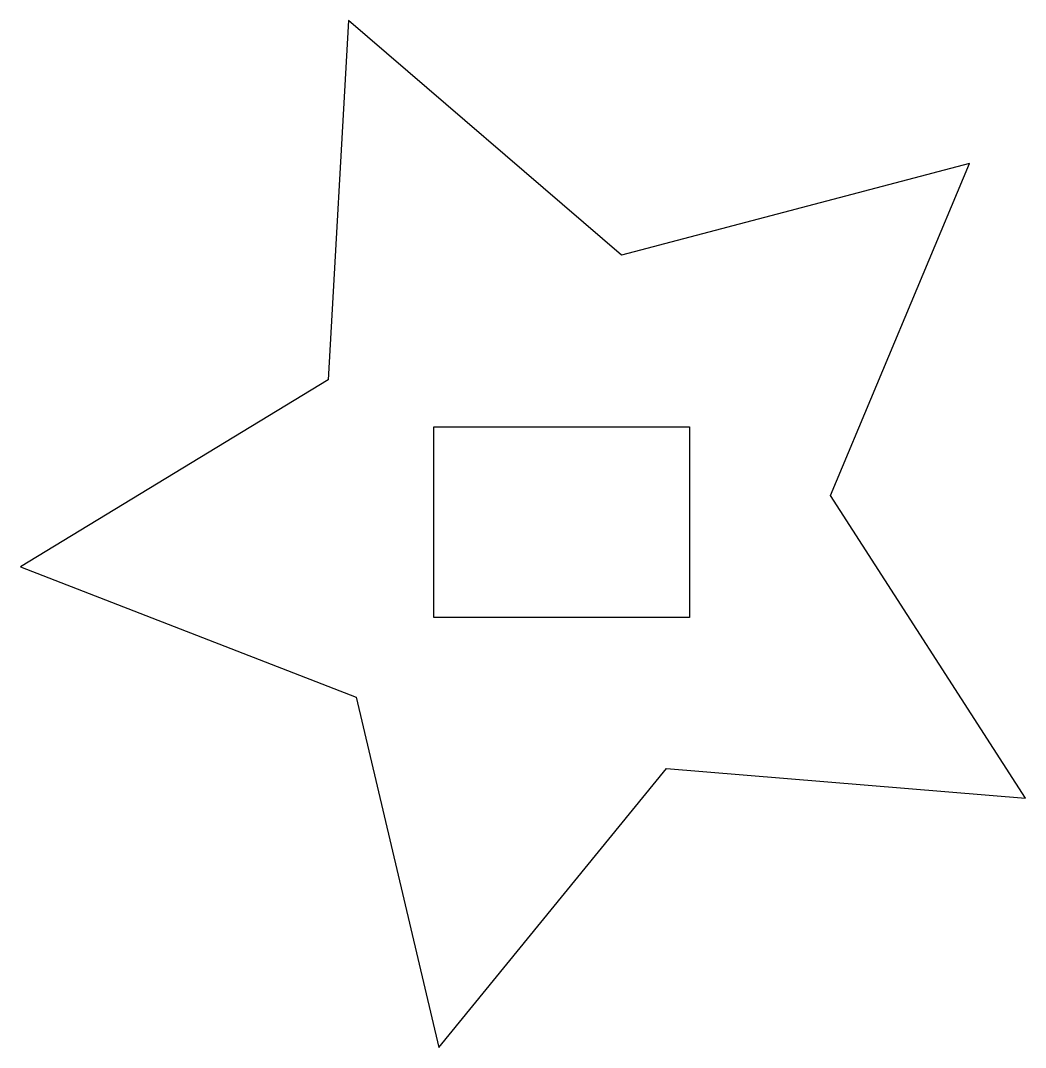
# Model space of a CAD drawing. Extents: x 0 to 43.2, y 0 to 44.2.
import ezdxf

# ---------------------------------------------------------------- set-up
doc = ezdxf.new("R2010")
doc.units = 0
doc.layers.add('Layer_1', color=7, linetype='CONTINUOUS')

msp = doc.modelspace()

# ---------------------------------------------------------------- linework, layer by layer
at = {"layer": 'Layer_1', "color": 7}
for points in [[(14.10625, 44.193243), (13.234375, 28.72918), (0, 20.682305), (14.4375, 15.07293), (18.001562, -0.000508), (27.796875, 11.99793), (43.234375, 10.72918), (34.85, 23.752618), (40.826562, 38.04168), (25.85, 34.093243), (14.10625, 44.193243), (14.10625, 44.193243)], [(17.785938, 26.713556), (28.785938, 26.713556), (28.785938, 18.499492), (17.785938, 18.499492), (17.785938, 26.713556), (17.785938, 26.713556)]]:
    msp.add_lwpolyline(points, dxfattribs=at)

doc.saveas('drawing.dxf')
